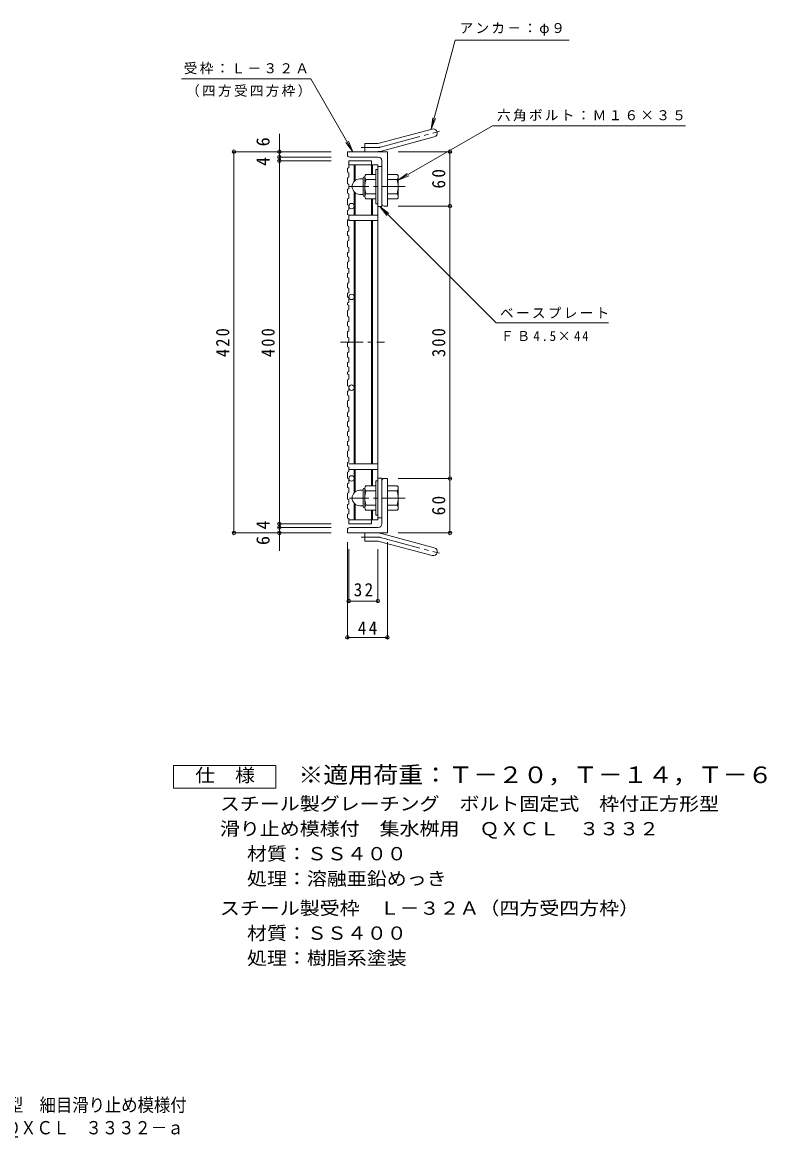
# Model space of a CAD drawing. Units: millimetres at full size, sheet at 1:5; some dimension numbers follow another scale. Extents: x -804 to 837, y -691 to 615.
# Drawn here: x 17 to 837, y -691 to 538 of the extents above; entities that cross this region are included whole.
import ezdxf
from ezdxf.enums import TextEntityAlignment as Align

# ---------------------------------------------------------------- set-up
doc = ezdxf.new("R2010")
doc.units = ezdxf.units.MM
doc.header["$LTSCALE"] = 5
doc.header["$PDMODE"] = 32
doc.header["$PDSIZE"] = 4
doc.linetypes.add('CHAIN1', pattern=[8, 5, -1, 1, -1])
doc.linetypes.add('CHAIN2', pattern=[12, 9, -1, 1, -1])
for name, color, linetype, lineweight in [('E-1', 2, 'Continuous', 9), ('E-2', 3, 'Continuous', 9), ('E-4', 7, 'Continuous', 9), ('E-5', 7, 'Continuous', 9), ('E-C', 7, 'Continuous', 9), ('F-4_F-4ﾚｲﾔ', 2, 'Continuous', 9)]:
    doc.layers.add(name, color=color, linetype=linetype, lineweight=lineweight)
doc.layers.add('F-5_F-5ﾚｲﾔ', color=2, linetype='Continuous')
doc.styles.add('ＭＳ ゴシック', font='')
doc.styles.get('ＭＳ ゴシック').set_extended_font_data('MS Gothic')

msp = doc.modelspace()

# ---------------------------------------------------------------- linework, layer by layer
at = {"layer": 'E-1'}
for p, q in [((410.058, 404.603), (468.249, 420.195)), ((412.387, 395.91), (470.578, 411.502)), ((374.913, 391.797), (374.913, 395.296)), ((418.913, 395.296), (374.913, 395.296)), ((393.913, 395.296), (393.913, 404.297)), ((407.728, 404.297), (393.913, 404.297)), ((418.913, 395.296), (418.913, 335.297)), ((408.913, 389.297), (377.413, 389.297)), ((412.913, 385.297), (412.913, 337.797)), ((406.113, 370.297), (395.152, 370.297)), ((418.913, 370.297), (429.875, 370.297)), ((380.113, 356.806), (380.113, 356.796)), ((380.113, 356.806), (380.113, 356.796)), ((388.603, 365.297), (392.113, 365.297)), ((392.113, 347.596), (392.113, 365.996)), ((393.913, 367.796), (394.113, 367.796)), ((394.113, 367.546), (394.113, 346.047)), ((406.113, 364.797), (395.152, 364.797)), ((418.913, 364.797), (429.875, 364.797)), ((431.113, 367.796), (430.913, 367.796)), ((430.913, 367.546), (430.913, 346.047)), ((388.613, 348.296), (392.113, 348.296)), ((393.913, 345.797), (394.113, 345.797)), ((406.113, 348.797), (395.152, 348.797)), ((418.913, 348.797), (429.875, 348.797)), ((431.113, 345.797), (430.913, 345.797)), ((406.113, 343.296), (395.152, 343.296)), ((408.413, 337.797), (406.113, 337.797)), ((415.413, 335.297), (418.913, 335.297)), ((418.913, 343.296), (429.875, 343.296)), ((393.913, 24.796), (394.113, 24.796)), ((406.113, 27.296), (395.152, 27.296)), ((408.413, 32.796), (406.113, 32.796)), ((412.913, -14.704), (412.913, 32.796)), ((415.413, 35.296), (418.913, 35.296)), ((418.913, -24.704), (418.913, 35.296)), ((418.913, 27.296), (429.875, 27.296)), ((431.113, 24.796), (430.913, 24.796)), ((380.113, 13.786), (380.113, 13.796)), ((380.113, 13.786), (380.113, 13.796)), ((388.613, 22.296), (392.113, 22.296)), ((392.113, 22.996), (392.113, 4.596)), ((394.113, 3.046), (394.113, 24.546)), ((406.113, 21.796), (395.152, 21.796)), ((418.913, 21.796), (429.875, 21.796)), ((430.913, 3.046), (430.913, 24.546)), ((388.603, 5.296), (392.113, 5.296)), ((393.913, 2.796), (394.113, 2.796)), ((406.113, 5.796), (395.152, 5.796)), ((406.113, 0.296), (395.152, 0.296)), ((418.913, 5.796), (429.875, 5.796)), ((418.913, 0.296), (429.875, 0.296)), ((431.113, 2.796), (430.913, 2.796)), ((374.913, -21.204), (374.913, -24.704)), ((408.913, -18.704), (377.413, -18.704)), ((418.913, -24.704), (374.913, -24.704)), ((393.913, -24.704), (393.913, -33.704)), ((407.728, -33.704), (393.913, -33.704)), ((410.058, -34.011), (468.249, -49.603)), ((412.387, -25.317), (470.578, -40.91))]:
    msp.add_line(p, q, dxfattribs=at)
at = {"layer": 'E-1', "linetype": 'CHAIN2'}
for p, q in [((411.222, 400.257), (476.389, 417.718)), ((407.728, 399.797), (390.108, 399.797)), ((407.728, -29.204), (390.108, -29.204)), ((411.222, -29.664), (476.389, -47.125))]:
    msp.add_line(p, q, dxfattribs=at)
at = {"layer": 'E-1', "linetype": 'CHAIN1'}
for p, q in [((438.64, 356.796), (377.18, 356.796)), ((438.64, 13.796), (377.18, 13.796))]:
    msp.add_line(p, q, dxfattribs=at)
at = {"layer": 'E-1'}
for points in [[(408.413, 375.796), (406.113, 375.796), (406.113, 337.797)], [(408.413, -5.204), (406.113, -5.204), (406.113, 32.796)]]:
    msp.add_lwpolyline(points, dxfattribs=at)
for centre, radius, start, end in [((469.413, 415.849), 4.5, 285.00014, 104.99991), ((407.728, 413.297), 9, 270, 285.00002), ((407.728, 413.297), 18, 270, 285), ((377.413, 391.797), 2.5, 180, 270), ((408.913, 385.297), 4, 0, 90), ((398.273, 367.546), 4.16, 138.61835, 221.37988), ((426.753, 367.546), 4.16, 318.62012, 41.38165), ((388.603, 356.806), 8.49, 90, 180), ((388.613, 356.796), 8.5, 180, 270), ((393.913, 365.996), 1.8, 90, 180), ((418.113, 356.796), 24, 160.52881, 199.47119), ((406.913, 356.796), 24, 340.52881, 19.47119), ((393.913, 347.596), 1.8, 180, 270), ((398.273, 346.047), 4.16, 138.62012, 221.38165), ((426.753, 346.047), 4.16, 318.61835, 41.37988), ((415.413, 337.797), 2.5, 180, 270), ((393.913, 22.996), 1.8, 90, 180), ((398.273, 24.546), 4.16, 138.61835, 221.37988), ((415.413, 32.796), 2.5, 90, 180), ((426.753, 24.546), 4.16, 318.62012, 41.38165), ((388.613, 13.796), 8.5, 90, 180), ((388.603, 13.786), 8.49, 180, 270), ((418.113, 13.796), 24, 160.52881, 199.47119), ((406.913, 13.796), 24, 340.52881, 19.47119), ((393.913, 4.596), 1.8, 180, 270), ((398.273, 3.046), 4.16, 138.62012, 221.38165), ((426.753, 3.046), 4.16, 318.61835, 41.37988), ((377.413, -21.204), 2.5, 90, 180), ((408.913, -14.704), 4, 270, 0), ((407.728, -42.704), 18, 75, 90), ((407.728, -42.704), 9, 74.99998, 90), ((469.413, -45.256), 4.5, 255.00009, 74.99986)]:
    msp.add_arc(centre, radius, start, end, dxfattribs=at)
at = {"layer": 'E-1', "linetype": 'CHAIN2'}
for centre, start, end in [((407.728, 413.296), 270, 284.99995), ((407.728, -42.704), 75.00005, 90)]:
    msp.add_arc(centre, 13.5, start, end, dxfattribs=at)
at = {"layer": 'E-2'}
for p, q in [((401.413, 385.296), (376.413, 385.296)), ((376.413, 377.583), (376.413, 385.296)), ((401.413, 385.296), (401.413, 380.797)), ((374.913, 377.071), (376.413, 377.583)), ((408.413, 380.797), (376.413, 380.797)), ((382.413, 380.797), (382.413, 362.617)), ((383.413, 380.797), (383.413, 363.526)), ((401.413, 380.797), (401.413, 370.297)), ((402.413, 380.797), (402.413, 370.297)), ((408.413, 380.797), (408.413, -10.204)), ((412.913, 378.797), (408.413, 378.797)), ((412.913, 334.796), (412.913, 378.797)), ((374.913, 366.528), (376.413, 367.039)), ((376.413, 359.469), (376.413, 354.356)), ((374.913, 353.845), (376.413, 354.356)), ((382.413, 350.982), (382.413, 325.297)), ((383.413, 350.073), (383.413, 325.297)), ((374.913, 343.302), (376.413, 343.813)), ((376.413, 336.243), (376.413, 331.13)), ((401.413, 343.297), (401.413, 325.297)), ((402.413, 343.297), (402.413, 325.297)), ((412.913, 334.796), (408.413, 334.796)), ((374.913, 330.619), (376.413, 331.13)), ((374.913, 330.619), (374.913, 326.211)), ((374.913, 326.211), (376.413, 325.7)), ((374.913, 320.075), (376.413, 320.587)), ((376.413, 319.297), (376.413, 325.7)), ((408.413, 325.297), (376.413, 325.297)), ((374.913, 307.392), (376.413, 307.903)), ((408.413, 319.297), (376.413, 319.297)), ((376.413, 313.017), (376.413, 307.903)), ((382.413, 319.297), (382.413, 51.296)), ((383.413, 319.297), (383.413, 51.296)), ((401.413, 319.297), (401.413, 51.296)), ((402.413, 319.297), (402.413, 51.296)), ((374.913, 296.849), (376.413, 297.36)), ((376.413, 302.474), (376.413, 297.36)), ((374.913, 284.166), (376.413, 284.677)), ((376.413, 289.79), (376.413, 284.677)), ((374.913, 273.623), (376.413, 274.134)), ((376.413, 279.247), (376.413, 274.134)), ((374.913, 260.939), (376.413, 261.451)), ((376.413, 266.564), (376.413, 261.451)), ((374.913, 250.396), (376.413, 250.908)), ((374.913, 250.396), (374.913, 245.417)), ((376.413, 256.021), (376.413, 250.908)), ((374.913, 245.417), (376.413, 244.905)), ((374.913, 234.873), (376.413, 234.362)), ((376.413, 239.792), (376.413, 244.905)), ((376.413, 229.249), (376.413, 234.362)), ((374.913, 220.462), (376.413, 220.973)), ((376.413, 213.403), (376.413, 208.29)), ((374.913, 207.779), (376.413, 208.29)), ((374.913, 197.236), (376.413, 197.747)), ((376.413, 202.86), (376.413, 197.747)), ((374.913, 184.552), (376.413, 185.064)), ((376.413, 190.177), (376.413, 185.064)), ((374.913, 174.009), (376.413, 174.521)), ((374.913, 174.009), (374.913, 169.03)), ((376.413, 179.634), (376.413, 174.521)), ((374.913, 169.03), (376.413, 168.518)), ((376.413, 163.405), (376.413, 168.518)), ((374.913, 158.486), (376.413, 157.975)), ((376.413, 152.862), (376.413, 157.975)), ((374.913, 144.075), (376.413, 144.586)), ((376.413, 137.016), (376.413, 131.903)), ((374.913, 131.392), (376.413, 131.903)), ((376.413, 126.473), (376.413, 121.36)), ((374.913, 120.849), (376.413, 121.36)), ((376.413, 113.79), (376.413, 108.677)), ((374.913, 108.165), (376.413, 108.677)), ((376.413, 103.247), (376.413, 98.133)), ((374.913, 97.622), (376.413, 98.133)), ((374.913, 97.622), (374.913, 92.643)), ((374.913, 92.643), (376.413, 92.131)), ((376.413, 87.018), (376.413, 92.131)), ((374.913, 82.099), (376.413, 81.588)), ((374.913, 75.963), (376.413, 76.475)), ((374.913, 75.963), (374.913, 71.684)), ((376.413, 76.475), (376.413, 81.588)), ((376.413, 71.173), (374.913, 71.684)), ((374.913, 65.548), (376.413, 66.059)), ((376.413, 71.173), (376.413, 66.059)), ((374.913, 52.865), (376.413, 53.376)), ((376.413, 58.489), (376.413, 53.376)), ((376.413, 51.296), (408.413, 51.296)), ((374.913, 42.322), (376.413, 42.833)), ((376.413, 47.946), (376.413, 42.833)), ((376.413, 45.296), (408.413, 45.296)), ((382.413, 19.61), (382.413, 45.296)), ((383.413, 20.52), (383.413, 45.296)), ((401.413, 27.296), (401.413, 45.296)), ((402.413, 27.296), (402.413, 45.296)), ((374.913, 29.639), (376.413, 30.15)), ((374.913, 29.639), (374.913, 25.359)), ((376.413, 24.848), (374.913, 25.359)), ((376.413, 35.263), (376.413, 30.15)), ((376.413, 24.848), (376.413, 19.734)), ((412.913, 35.796), (408.413, 35.796)), ((412.913, 35.796), (412.913, -8.204)), ((374.913, 19.223), (376.413, 19.734)), ((374.913, 6.54), (376.413, 7.051)), ((376.413, 12.165), (376.413, 7.051)), ((376.413, 1.621), (376.413, -3.492)), ((382.413, -10.204), (382.413, 7.975)), ((383.413, -10.204), (383.413, 7.067)), ((401.413, -10.204), (401.413, 0.296)), ((402.413, -10.204), (402.413, 0.296)), ((374.913, -4.003), (376.413, -3.492)), ((376.413, -14.704), (376.413, -8.922)), ((408.413, -10.204), (376.413, -10.204)), ((401.413, -14.704), (401.413, -10.204)), ((412.913, -8.204), (408.413, -8.204)), ((401.413, -14.704), (376.413, -14.704))]:
    msp.add_line(p, q, dxfattribs=at)
at = {"layer": 'E-2', "linetype": 'CHAIN1'}
msp.add_line((367.242, 185.296), (415.682, 185.296), dxfattribs=at)
at = {"layer": 'E-2'}
for points in [[(374.913, 377.071), (374.913, 372.664), (376.413, 372.153), (376.413, 367.039)], [(374.913, 366.528), (374.913, 359.981), (376.413, 359.469)], [(374.913, 353.845), (374.913, 349.437), (376.413, 348.926), (376.413, 343.813)], [(374.913, 343.302), (374.913, 336.754), (376.413, 336.243)], [(374.913, 320.075), (374.913, 313.528), (376.413, 313.017)], [(374.913, 307.392), (374.913, 302.985), (376.413, 302.474)], [(374.913, 296.849), (374.913, 290.302), (376.413, 289.79)], [(374.913, 284.166), (374.913, 279.758), (376.413, 279.247)], [(374.913, 273.623), (374.913, 267.075), (376.413, 266.564)], [(374.913, 260.939), (374.913, 256.532), (376.413, 256.021)], [(374.913, 234.873), (374.913, 239.281), (376.413, 239.792)], [(374.913, 226.598), (374.913, 228.737), (376.413, 229.249)], [(374.913, 226.598), (376.413, 226.087), (376.413, 220.973)], [(374.913, 220.462), (374.913, 213.915), (376.413, 213.403)], [(374.913, 207.779), (374.913, 203.371), (376.413, 202.86)], [(374.913, 197.236), (374.913, 190.688), (376.413, 190.177)], [(374.913, 184.552), (374.913, 180.145), (376.413, 179.634)], [(374.913, 158.486), (374.913, 162.894), (376.413, 163.405)], [(374.913, 150.211), (374.913, 152.35), (376.413, 152.862)], [(374.913, 150.211), (376.413, 149.7), (376.413, 144.586)], [(374.913, 144.075), (374.913, 137.528), (376.413, 137.016)], [(374.913, 131.392), (374.913, 126.984), (376.413, 126.473)], [(374.913, 120.849), (374.913, 114.301), (376.413, 113.79)], [(374.913, 108.165), (374.913, 103.758), (376.413, 103.247)], [(374.913, 82.099), (374.913, 86.507), (376.413, 87.018)], [(374.913, 65.548), (374.913, 59.001), (376.413, 58.489)], [(374.913, 52.865), (374.913, 48.457), (376.413, 47.946)], [(374.913, 42.322), (374.913, 35.774), (376.413, 35.263)], [(374.913, 19.223), (374.913, 12.676), (376.413, 12.165)], [(374.913, 6.54), (374.913, 2.132), (376.413, 1.621)], [(374.913, -4.003), (374.913, -8.411), (376.413, -8.922)]]:
    msp.add_lwpolyline(points, dxfattribs=at)
for centre in [(379.413, 335.296), (379.413, 235.296), (379.413, 135.296), (379.413, 35.296)]:
    msp.add_circle(centre, 3, dxfattribs=at)
at = {"layer": 'E-4'}
for p, q in [((374.913, -141.204), (374.913, -34.704)), ((418.913, -141.204), (418.913, -34.704)), ((374.913, -139.704), (418.913, -139.704))]:
    msp.add_line(p, q, dxfattribs=at)
for p in [(374.913, -139.704), (418.913, -139.704)]:
    msp.add_point(p, dxfattribs=at)
at = {"layer": 'E-5'}
for p, q in [((467.249, 420.195), (493.453, 517.99)), ((619.381, 517.99), (493.453, 517.99)), ((192.119, 475.481), (334.619, 475.481)), ((380.913, 395.297), (334.619, 475.481)), ((467.249, 420.195), (468.88, 432.588)), ((467.249, 420.195), (472.032, 431.744)), ((430.913, 363.731), (534.761, 423.688)), ((534.761, 423.688), (747.261, 423.688)), ((380.913, 395.297), (376.13, 406.845)), ((380.913, 395.297), (373.304, 405.214)), ((430.913, 363.731), (440.83, 371.341)), ((430.913, 363.731), (442.462, 368.515)), ((410.663, 334.796), (420.58, 327.187)), ((410.663, 334.796), (418.273, 324.88)), ((410.663, 334.796), (538.86, 206.6)), ((538.86, 206.6), (662.427, 206.6))]:
    msp.add_line(p, q, dxfattribs=at)
at = {"layer": 'E-C'}
for p, q in [((299.913, 414.784), (299.913, 389.297)), ((248.113, 395.296), (356.913, 395.296)), ((249.913, 395.296), (249.913, -24.704)), ((489.713, 395.297), (430.913, 395.297)), ((487.913, 335.297), (487.913, 395.297)), ((298.113, 389.297), (356.913, 389.297)), ((298.113, 385.296), (356.913, 385.296)), ((299.913, 389.297), (299.913, 385.296)), ((299.913, 385.296), (299.913, -14.704)), ((489.713, 335.297), (430.913, 335.297)), ((487.913, 35.296), (487.913, 335.297)), ((489.713, 35.296), (430.913, 35.296)), ((487.913, -24.704), (487.913, 35.296)), ((298.113, -14.704), (356.913, -14.704)), ((298.113, -18.704), (356.913, -18.704)), ((299.913, -14.704), (299.913, -18.704)), ((299.913, -18.704), (299.913, -44.466)), ((248.113, -24.704), (356.913, -24.704)), ((489.713, -24.704), (430.913, -24.704)), ((376.413, -101.504), (376.413, -42.704)), ((408.413, -101.504), (408.413, -42.704)), ((376.413, -99.704), (408.413, -99.704))]:
    msp.add_line(p, q, dxfattribs=at)
for p in [(249.913, 395.296), (299.913, 395.296), (487.913, 395.297), (299.913, 389.297), (299.913, 385.296), (487.913, 335.297), (487.913, 35.296), (249.913, -24.704), (299.913, -14.704), (299.913, -18.704), (299.913, -24.704), (487.913, -24.704), (376.413, -99.704), (408.413, -99.704)]:
    msp.add_point(p, dxfattribs=at)
at = {"layer": 'F-4_F-4ﾚｲﾔ'}
msp.add_lwpolyline([(183.353, -305.753), (183.353, -280.752), (295.852, -280.752), (295.852, -305.753)], close=True, dxfattribs=at)

# ---------------------------------------------------------------- texts
at = {"layer": 'E-4', "color": 2, "insert": (386.288, -136.704), "char_height": 14.66, "attachment_point": 7, "style": 'ＭＳ ゴシック'}
msp.add_mtext('\\T1.27;\\W0.95;44', dxfattribs=at)
at = {"layer": 'E-5', "char_height": 11, "attachment_point": 7, "style": 'ＭＳ ゴシック'}
for s, insert in [('\\T1.17;アンカ－：φ９', (498.453, 522.99)), ('\\T1.17;受枠：Ｌ－３２Ａ', (194.619, 480.481)), ('\\T1.17;（四方受四方枠）', (197.119, 455.481)), ('\\T1.17;六角ボルト：Ｍ１６×３５', (539.761, 428.688)), ('\\T1.17;ベースプレート', (543.04, 211.6)), ('\\T1.26;\\W0.95;ＦＢ4.5×44', (543.86, 186.6))]:
    msp.add_mtext(s, dxfattribs=dict(at, insert=insert))
at = {"layer": 'E-C', "color": 2, "style": 'ＭＳ ゴシック'}
for s, p in [('6', (293.513, 401.151)), ('4', (293.513, 379.585)), ('4', (293.513, -20.951)), ('6', (293.513, -38.023))]:
    msp.add_text(s, height=14.66, rotation=90, dxfattribs=at).set_placement(p, align=Align.BOTTOM_LEFT)
at = {"layer": 'E-C', "color": 2, "char_height": 14.66, "attachment_point": 7, "rotation": 90, "style": 'ＭＳ ゴシック'}
for s, insert in [('\\T1.27;\\W0.95;60', (482.913, 354.672)), ('\\T1.27;\\W0.9;420', (244.913, 169.046)), ('\\T1.27;\\W0.9;400', (294.913, 169.046)), ('\\T1.27;\\W0.9;300', (482.913, 169.046)), ('\\T1.27;\\W0.95;60', (482.913, -5.329))]:
    msp.add_mtext(s, dxfattribs=dict(at, insert=insert))
at = {"layer": 'E-C', "color": 2, "insert": (381.788, -94.704), "char_height": 14.66, "attachment_point": 7, "style": 'ＭＳ ゴシック'}
msp.add_mtext('\\T1.27;\\W0.95;32', dxfattribs=at)
at = {"layer": 'F-4_F-4ﾚｲﾔ', "style": 'ＭＳ ゴシック', "width": 1.1}
for s, p in [('仕\u3000様', (207.102, -303.252)), ('スチール製グレーチング\u3000ボルト固定式\u3000枠付正方形型', (234.397, -334.712)), ('滑り止め模様付\u3000集水桝用\u3000ＱＸＣＬ\u3000３３３２', (234.397, -362.212)), ('材質：ＳＳ４００', (264.253, -389.712)), ('処理：溶融亜鉛めっき', (264.253, -417.212)), ('スチール製受枠\u3000Ｌ－３２Ａ（四方受四方枠）', (234.397, -449.712)), ('材質：ＳＳ４００', (264.253, -477.212)), ('処理：樹脂系塗装', (264.253, -504.712))]:
    msp.add_text(s, height=14.66, dxfattribs=at).set_placement(p, align=Align.BOTTOM_LEFT)
at = {"layer": 'F-5_F-5ﾚｲﾔ', "color": 3, "style": 'ＭＳ ゴシック', "width": 1.1}
msp.add_text('※適用荷重：Ｔ－２０，Ｔ－１４，Ｔ－６', height=18.33, dxfattribs=at).set_placement((320.852, -305.753), align=Align.BOTTOM_LEFT)
at = {"layer": 'F-5_F-5ﾚｲﾔ', "style": 'ＭＳ ゴシック', "width": 0.9}
for s, p in [('スチール製グレーチング\u3000ボルト固定式\u3000枠付正方形型\u3000細目滑り止め模様付', (-432.15, -666.554)), ('集水桝用\u3000クッションなし\u3000ＱＸＣＬ\u3000３３３２－ａ', (-237.581, -691.554))]:
    msp.add_text(s, height=14.66, dxfattribs=at).set_placement(p, align=Align.BOTTOM_LEFT)

doc.saveas('drawing.dxf')
